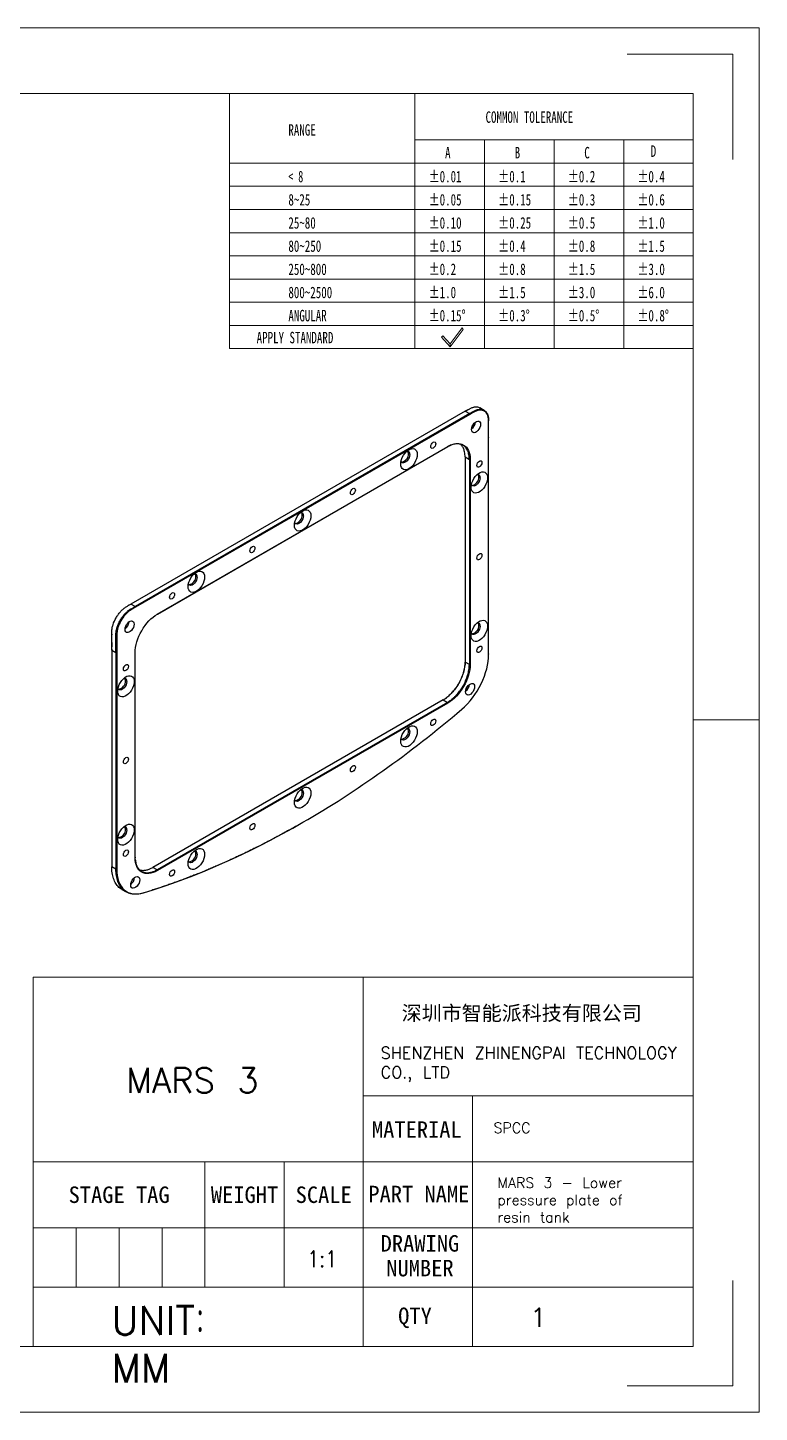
# Model space of a CAD drawing. Header units: millimetres. Extents: x 1378 to 2068, y 422 to 910.
# Drawn here: x 1810.6 to 2068, y 422.5 to 910.2 of the extents above; entities that cross this region are included whole.
import ezdxf

# ---------------------------------------------------------------- set-up
doc = ezdxf.new("R2010")
doc.units = ezdxf.units.MM
doc.layers.get('0').update_dxf_attribs({"lineweight": 18})
doc.layers.add('尺寸线层', color=3, linetype='Continuous', lineweight=18)
doc.styles.add('SLDTEXTSTYLE4', font='', dxfattribs={"width": 0.7})
doc.styles.add('SLDTEXTSTYLE5', font='', dxfattribs={"width": 0.633333})
doc.styles.get("Standard").update_dxf_attribs({"font": 'txt.shx', "bigfont": 'gbcbig.shx'})
doc.styles.add('TEXTSTYLE_2', font='')
doc.styles.add('TEXTSTYLE_3', font='')
doc.styles.get('SLDTEXTSTYLE4').set_extended_font_data('宋体')
doc.styles.get('SLDTEXTSTYLE5').set_extended_font_data('宋体')
doc.styles.get('TEXTSTYLE_2').set_extended_font_data('宋体')
doc.styles.get('TEXTSTYLE_3').set_extended_font_data('宋体')

# ---------------------------------------------------------------- blocks, each defined once
blk = doc.blocks.new('5784100')
at = {"color": 7, "linetype": 'Continuous'}
for p, q in [((-176.08, 357.89), (1160.16, 357.89)), ((1160.16, -586.92), (1160.16, 357.89)), ((1070.17, 339.89), (1142.16, 339.89)), ((1142.16, 267.91), (1142.16, 339.89)), ((-131.08, 312.9), (1115.16, 312.9)), ((1115.16, -541.93), (1115.16, 312.9)), ((1115.16, -114.51), (1160.16, -114.51)), ((1142.16, -568.92), (1142.16, -496.94)), ((-131.08, -541.93), (1115.16, -541.93)), ((1070.17, -568.92), (1142.16, -568.92)), ((-176.08, -586.92), (1160.16, -586.92))]:
    blk.add_line(p, q, dxfattribs=at)
for p, q in [((798.91, 312.9), (798.91, 138.96)), ((925.41, 312.9), (925.41, 138.96)), ((925.41, 281.27), (1115.16, 281.27)), ((972.85, 281.27), (972.85, 138.96)), ((1020.29, 281.27), (1020.29, 138.96)), ((1067.73, 281.27), (1067.73, 138.96)), ((798.91, 265.46), (1115.16, 265.46)), ((798.91, 249.65), (1115.16, 249.65)), ((798.91, 233.84), (1115.16, 233.84)), ((798.91, 218.02), (1115.16, 218.02)), ((798.91, 202.21), (1115.16, 202.21)), ((798.91, 186.4), (1115.16, 186.4)), ((798.91, 170.59), (1115.16, 170.59)), ((798.91, 154.77), (1115.16, 154.77)), ((957.54, 153.14), (949.4, 142.1)), ((949.5, 140.1), (958.18, 151.87)), ((958.18, 151.87), (957.54, 153.14)), ((944.51, 147.53), (943.57, 146.68)), ((943.57, 146.68), (949.5, 140.1)), ((949.4, 142.1), (944.51, 147.53)), ((949.5, 140.1), (949.4, 142.1)), ((949.4, 142.1), (949.5, 140.1)), ((798.91, 138.96), (1115.16, 138.96))]:
    blk.add_line(p, q)
at = {"color": 2, "linetype": 'Continuous'}
for p, q in [((665.26, -415.95), (665.26, -289.98)), ((665.26, -415.95), (665.26, -289.98)), ((665.26, -289.98), (890.21, -289.98)), ((890.21, -460.94), (890.21, -289.98)), ((890.21, -370.96), (890.21, -289.98)), ((890.21, -289.98), (1115.16, -289.98)), ((890.21, -415.95), (890.21, -289.98)), ((1115.16, -370.96), (1115.16, -289.98)), ((890.21, -370.96), (1115.16, -370.96)), ((964.55, -370.96), (964.55, -541.93)), ((1115.16, -460.94), (1115.16, -370.96)), ((665.26, -541.93), (665.26, -415.95)), ((665.26, -415.95), (890.21, -415.95)), ((665.26, -460.94), (665.26, -415.95)), ((665.26, -415.95), (782.23, -415.95)), ((782.23, -460.94), (782.23, -415.95)), ((782.23, -460.94), (782.23, -415.95)), ((782.23, -415.95), (890.21, -415.95)), ((836.22, -460.94), (836.22, -415.95)), ((890.21, -415.95), (1115.16, -415.95)), ((890.21, -460.94), (890.21, -415.95)), ((665.26, -501.44), (665.26, -460.94)), ((665.26, -460.94), (782.23, -460.94)), ((665.26, -460.94), (782.23, -460.94)), ((665.26, -460.94), (782.23, -460.94)), ((665.26, -460.94), (665.26, -501.44)), ((694.5, -460.94), (694.5, -501.44)), ((723.74, -460.94), (723.74, -501.44)), ((752.99, -460.94), (752.99, -501.44)), ((782.23, -501.44), (782.23, -460.94)), ((782.23, -501.44), (782.23, -460.94)), ((782.23, -460.94), (890.21, -460.94)), ((782.23, -460.94), (890.21, -460.94)), ((782.23, -460.94), (782.23, -501.44)), ((836.22, -501.44), (836.22, -460.94)), ((890.21, -541.93), (890.21, -460.94)), ((890.21, -460.94), (1115.16, -460.94)), ((890.21, -460.94), (1115.16, -460.94)), ((890.21, -501.44), (890.21, -460.94)), ((1115.16, -541.93), (1115.16, -460.94)), ((665.26, -541.93), (665.26, -501.44)), ((665.26, -501.44), (890.21, -501.44)), ((665.26, -501.44), (782.23, -501.44)), ((665.26, -501.44), (782.23, -501.44)), ((782.23, -501.44), (890.21, -501.44)), ((890.21, -541.93), (890.21, -501.44)), ((890.21, -501.44), (1115.16, -501.44)), ((593.27, -541.93), (665.26, -541.93)), ((665.26, -541.93), (890.21, -541.93)), ((890.21, -541.93), (1115.16, -541.93))]:
    blk.add_line(p, q, dxfattribs=at)
at = {"attachment_point": 1}
for s, insert, char_height, width, style in [('COMMON TOLERANCE', (973.53, 300.79), 7.8424, 258.1848, 'SLDTEXTSTYLE4'), ('RANGE', (839.13, 292.05), 7.842, 77.0256, 'SLDTEXTSTYLE4'), ('A', (945.95, 276.54), 7.84, 11.3307, 'SLDTEXTSTYLE4'), ('B', (993.39, 276.54), 7.84, 11.1495, 'SLDTEXTSTYLE4'), ('C', (1040.83, 276.54), 7.84, 11.2813, 'SLDTEXTSTYLE4'), ('D', (1086.16, 277.6), 7.84, 11.1495, 'SLDTEXTSTYLE4'), ('< 8', (839.13, 260.23), 7.842, 37.6388, 'SLDTEXTSTYLE5'), ('%%P0.01', (934.79, 260.23), 7.842, 54.9077, 'SLDTEXTSTYLE4'), ('%%P0.1', (982.23, 260.23), 7.842, 41.1725, 'SLDTEXTSTYLE4'), ('%%P0.2', (1029.67, 260.23), 7.842, 46.8379, 'SLDTEXTSTYLE4'), ('%%P0.4', (1077.11, 260.23), 7.842, 46.6567, 'SLDTEXTSTYLE4'), ('8~25', (839.13, 244.42), 7.842, 60.7377, 'SLDTEXTSTYLE4'), ('%%P0.05', (934.79, 244.42), 7.842, 60.573, 'SLDTEXTSTYLE4'), ('%%P0.15', (982.23, 244.42), 7.842, 57.8227, 'SLDTEXTSTYLE4'), ('%%P0.3', (1029.67, 244.42), 7.842, 46.8379, 'SLDTEXTSTYLE4'), ('%%P0.6', (1077.11, 244.42), 7.842, 46.8379, 'SLDTEXTSTYLE4'), ('25~80', (839.13, 228.61), 7.842, 74.4729, 'SLDTEXTSTYLE4'), ('%%P0.10', (934.79, 228.61), 7.842, 55.0889, 'SLDTEXTSTYLE4'), ('%%P0.25', (982.23, 228.61), 7.842, 63.3069, 'SLDTEXTSTYLE4'), ('%%P0.5', (1029.67, 228.61), 7.842, 46.8379, 'SLDTEXTSTYLE4'), ('%%P1.0', (1077.11, 228.61), 7.842, 41.3537, 'SLDTEXTSTYLE4'), ('80~250', (839.13, 212.79), 7.842, 88.2081, 'SLDTEXTSTYLE4'), ('%%P0.15', (934.79, 212.79), 7.842, 57.8227, 'SLDTEXTSTYLE4'), ('%%P0.4', (982.23, 212.79), 7.842, 46.6567, 'SLDTEXTSTYLE4'), ('%%P0.8', (1029.67, 212.79), 7.842, 46.8379, 'SLDTEXTSTYLE4'), ('%%P1.5', (1077.11, 212.79), 7.842, 44.0876, 'SLDTEXTSTYLE4'), ('250~800', (839.13, 196.98), 7.842, 101.9432, 'SLDTEXTSTYLE4'), ('%%P0.2', (934.79, 196.98), 7.842, 46.8379, 'SLDTEXTSTYLE4'), ('%%P0.8', (982.23, 196.98), 7.842, 46.8379, 'SLDTEXTSTYLE4'), ('%%P1.5', (1029.67, 196.98), 7.842, 44.0876, 'SLDTEXTSTYLE4'), ('%%P3.0', (1077.11, 196.98), 7.842, 46.8379, 'SLDTEXTSTYLE4'), ('800~2500', (839.13, 181.17), 7.842, 115.6784, 'SLDTEXTSTYLE4'), ('%%P1.0', (934.79, 181.17), 7.842, 41.3537, 'SLDTEXTSTYLE4'), ('%%P1.5', (982.23, 181.17), 7.842, 44.0876, 'SLDTEXTSTYLE4'), ('%%P3.0', (1029.67, 181.17), 7.842, 46.8379, 'SLDTEXTSTYLE4'), ('%%P6.0', (1077.11, 181.17), 7.842, 46.8379, 'SLDTEXTSTYLE4'), ('ANGULAR', (839.13, 165.36), 7.842, 110.1448, 'SLDTEXTSTYLE4'), ('%%P0.15%%D', (934.79, 165.36), 7.842, 68.8734, 'SLDTEXTSTYLE4'), ('%%P0.3%%D', (982.23, 165.36), 7.842, 57.8886, 'SLDTEXTSTYLE4'), ('%%P0.5%%D', (1029.67, 165.36), 7.842, 57.8886, 'SLDTEXTSTYLE4'), ('%%P0.8%%D', (1077.11, 165.36), 7.842, 57.8886, 'SLDTEXTSTYLE4'), ('APPLY STANDARD', (817.5, 150.35), 7.8424, 225.4279, 'SLDTEXTSTYLE4')]:
    blk.add_mtext(s, dxfattribs=dict(at, insert=insert, char_height=char_height, width=width, style=style))
at = {"color": 7, "linetype": 'Continuous', "insert": (998.23, -309.52), "char_height": 10, "width": 237.2569, "attachment_point": 2, "style": 'TEXTSTYLE_2'}
blk.add_mtext('深圳市智能派科技有限公司', dxfattribs=at)
at = {"color": 7, "linetype": 'Continuous', "attachment_point": 2, "line_spacing_factor": 0.9, "style": 'TEXTSTYLE_3'}
for s, insert, char_height, width in [('MATERIAL\\P ', (926.7, -388.37), 11.248, 162.592), ('STAGE TAG ', (723.74, -432.82), 11.248, 136.0273), ('WEIGHT', (809.23, -432.82), 11.248, 49.4285), ('SCALE', (863.22, -432.82), 11.248, 49.4285), ('PART NAME', (928.07, -432.31), 11.248, 94.2365), ('DRAWING NUMBER', (928.82, -466.02), 11.2477, 94.2365), ('QTY', (925.45, -515.44), 11.248, 125.5473)]:
    blk.add_mtext(s, dxfattribs=dict(at, insert=insert, char_height=char_height, width=width))
at = {"insert": (851.89, -487.92), "char_height": 11.2477, "width": 26.9608, "attachment_point": 7}
blk.add_mtext('{\\W0.85;1:1}', dxfattribs=at)
at = {"layer": '尺寸线层', "attachment_point": 1}
for s, insert, char_height, width in [('SHENZHEN ZHINENGPAI TECHNOLOGY CO., LTD', (902.03, -337.64), 8, 226.3568), ('MARS 3', (728.64, -351.89), 16.994, 138.6929), ('UNIT：MM', (718.56, -514.49), 19.514, 94.3296)]:
    blk.add_mtext(s, dxfattribs=dict(at, insert=insert, char_height=char_height, width=width))
at = {"layer": '尺寸线层', "ltscale": 0.2, "insert": (1004.01, -515.83), "char_height": 12.75, "width": 76.4441, "attachment_point": 1}
blk.add_mtext('1\\P\\P', dxfattribs=at)

msp = doc.modelspace()

# ---------------------------------------------------------------- linework, layer by layer
at = {"color": 7, "linetype": 'Continuous', "lineweight": 25}
for p, q in [((1965.29, 775.54), (1965.13, 775.45)), ((1971.22, 775.41), (1969.71, 776.28)), ((1964.55, 775.1), (1846.86, 707.16)), ((1966.03, 774.25), (1848.34, 706.31)), ((1966.18, 774), (1848.49, 706.06)), ((1964.75, 775.22), (1964.41, 775.02)), ((1964.55, 775.1), (1966.03, 774.25)), ((1966.18, 774), (1966.03, 774.25)), ((1972.77, 765.99), (1972.77, 765.85)), ((1972.77, 765.68), (1972.77, 765.85)), ((1856.09, 703.56), (1958.29, 762.56)), ((1856.23, 703.65), (1958.43, 762.65)), ((1958.43, 762.65), (1958.29, 762.56)), ((1972.77, 689.43), (1972.77, 765.68)), ((1964.5, 758.98), (1965.99, 758.12)), ((1964.5, 758.98), (1964.5, 686.74)), ((1966.27, 758.12), (1965.99, 758.12)), ((1965.99, 758.12), (1965.99, 685.89)), ((1966.27, 758.12), (1966.27, 685.89)), ((1846.11, 706.74), (1845.95, 706.64)), ((1848.34, 706.31), (1846.86, 707.16)), ((1840.13, 693.69), (1840.13, 692.11)), ((1840.13, 691.27), (1840.13, 691.15)), ((1840.13, 691.15), (1840.13, 690.99)), ((1840.13, 690.99), (1841.61, 690.13)), ((1840.13, 690.99), (1840.13, 614.64)), ((1841.61, 690.13), (1841.89, 690.13)), ((1841.61, 690.13), (1841.61, 613.79)), ((1841.89, 690.13), (1841.89, 613.79)), ((1848.39, 617.84), (1848.39, 690.07)), ((1972.77, 689.6), (1972.77, 689.52)), ((1972.77, 689.36), (1972.77, 689.53)), ((1965.99, 685.89), (1964.5, 686.74)), ((1966.27, 685.89), (1965.99, 685.89)), ((1956.8, 673.41), (1854.6, 614.41)), ((1956.8, 673.41), (1958.29, 672.56)), ((1958.29, 672.56), (1856.09, 613.56)), ((1958.43, 672.31), (1856.23, 613.31)), ((1958.43, 672.31), (1958.29, 672.56)), ((1907.17, 630.15), (1907.31, 630.23)), ((1840.13, 614.78), (1840.13, 614.62)), ((1841.61, 613.79), (1840.13, 614.64)), ((1848.39, 618), (1848.4, 617.76)), ((1841.89, 613.79), (1841.61, 613.79)), ((1856.09, 613.56), (1854.6, 614.41)), ((1856.23, 613.31), (1856.09, 613.56)), ((1843.74, 606.63), (1845.24, 605.76)), ((1851.32, 605.46), (1851.14, 605.37))]:
    msp.add_line(p, q, dxfattribs=at)
for points in [[(1969.93, 770.49), (1969.86, 769.93), (1969.68, 769.35), (1969.38, 768.78), (1969, 768.28), (1968.56, 767.88), (1968.11, 767.62), (1967.68, 767.52), (1967.3, 767.58), (1967, 767.8), (1966.81, 768.17), (1966.75, 768.65), (1966.81, 769.2), (1967, 769.79), (1967.3, 770.36), (1967.68, 770.86), (1968.11, 771.26), (1968.56, 771.52), (1969, 771.62), (1969.38, 771.56), (1969.68, 771.33), (1969.86, 770.97), (1969.93, 770.49)], [(1947.64, 759.88), (1947.57, 759.15), (1947.39, 758.38), (1947.08, 757.6), (1946.68, 756.84), (1946.19, 756.15), (1945.63, 755.54), (1945.04, 755.06), (1944.43, 754.71), (1943.84, 754.51), (1943.29, 754.47), (1942.8, 754.6), (1942.39, 754.89), (1942.09, 755.32), (1941.9, 755.88), (1941.84, 756.54), (1941.9, 757.27), (1942.09, 758.04), (1942.39, 758.82), (1942.8, 759.58), (1943.29, 760.27), (1943.84, 760.88), (1944.43, 761.36), (1945.04, 761.71), (1945.63, 761.91), (1946.19, 761.95), (1946.68, 761.82), (1947.08, 761.53), (1947.39, 761.1), (1947.57, 760.54), (1947.64, 759.88)], [(1952.41, 762.64), (1952.48, 763.07), (1952.67, 763.51), (1952.95, 763.9), (1953.29, 764.17), (1953.63, 764.29), (1953.92, 764.23), (1954.11, 764.01), (1954.18, 763.66), (1954.11, 763.23), (1953.92, 762.79), (1953.63, 762.4), (1953.29, 762.13), (1952.95, 762.01), (1952.67, 762.07), (1952.48, 762.29), (1952.41, 762.64)], [(1945.02, 759.88), (1944.96, 759.33), (1944.77, 758.74), (1944.47, 758.18), (1944.09, 757.68), (1943.66, 757.28), (1943.2, 757.02), (1942.77, 756.91), (1942.39, 756.98), (1942.09, 757.2), (1941.94, 757.46)], [(1968.63, 756.02), (1968.69, 756.45), (1968.88, 756.9), (1969.17, 757.28), (1969.51, 757.56), (1969.85, 757.67), (1970.13, 757.62), (1970.33, 757.4), (1970.39, 757.04), (1970.33, 756.62), (1970.13, 756.17), (1969.85, 755.79), (1969.51, 755.51), (1969.17, 755.4), (1968.88, 755.45), (1968.69, 755.67), (1968.63, 756.02)], [(1972.41, 751.68), (1972.34, 750.94), (1972.16, 750.17), (1971.85, 749.39), (1971.45, 748.63), (1970.96, 747.94), (1970.4, 747.34), (1969.81, 746.85), (1969.21, 746.5), (1968.61, 746.3), (1968.06, 746.27), (1967.57, 746.39), (1967.16, 746.68), (1966.86, 747.11), (1966.67, 747.67), (1966.61, 748.33), (1966.67, 749.06), (1966.86, 749.84), (1967.16, 750.62), (1967.57, 751.37), (1968.06, 752.06), (1968.61, 752.67), (1969.21, 753.16), (1969.81, 753.51), (1970.4, 753.7), (1970.96, 753.74), (1971.45, 753.61), (1971.85, 753.32), (1972.16, 752.89), (1972.34, 752.34), (1972.41, 751.68)], [(1969.79, 751.68), (1969.73, 751.12), (1969.54, 750.54), (1969.24, 749.97), (1968.86, 749.47), (1968.43, 749.07), (1967.97, 748.81), (1967.54, 748.7), (1967.16, 748.77), (1966.86, 748.99), (1966.71, 749.26)], [(1924.12, 746.31), (1924.19, 746.74), (1924.38, 747.18), (1924.67, 747.57), (1925.01, 747.84), (1925.35, 747.96), (1925.63, 747.9), (1925.83, 747.68), (1925.89, 747.33), (1925.83, 746.9), (1925.63, 746.46), (1925.35, 746.07), (1925.01, 745.8), (1924.67, 745.68), (1924.38, 745.74), (1924.19, 745.96), (1924.12, 746.31)], [(1910.23, 738.29), (1910.17, 737.56), (1909.98, 736.78), (1909.68, 736), (1909.27, 735.25), (1908.78, 734.55), (1908.23, 733.95), (1907.63, 733.46), (1907.03, 733.11), (1906.44, 732.92), (1905.88, 732.88), (1905.39, 733.01), (1904.99, 733.29), (1904.68, 733.73), (1904.5, 734.28), (1904.43, 734.94), (1904.5, 735.68), (1904.68, 736.45), (1904.99, 737.23), (1905.39, 737.98), (1905.88, 738.68), (1906.44, 739.28), (1907.03, 739.77), (1907.63, 740.12), (1908.23, 740.32), (1908.78, 740.35), (1909.27, 740.22), (1909.68, 739.94), (1909.98, 739.51), (1910.17, 738.95), (1910.23, 738.29)], [(1907.61, 738.29), (1907.55, 737.74), (1907.36, 737.15), (1907.06, 736.58), (1906.68, 736.08), (1906.25, 735.68), (1905.8, 735.42), (1905.36, 735.32), (1904.98, 735.38), (1904.68, 735.61), (1904.53, 735.87)], [(1888.77, 725.9), (1888.84, 726.33), (1889.03, 726.77), (1889.31, 727.16), (1889.65, 727.43), (1889.99, 727.55), (1890.28, 727.49), (1890.47, 727.27), (1890.54, 726.92), (1890.47, 726.49), (1890.28, 726.05), (1889.99, 725.66), (1889.65, 725.39), (1889.31, 725.27), (1889.03, 725.33), (1888.84, 725.55), (1888.77, 725.9)], [(1968.63, 723.36), (1968.69, 723.79), (1968.88, 724.23), (1969.17, 724.62), (1969.51, 724.89), (1969.85, 725.01), (1970.13, 724.96), (1970.33, 724.73), (1970.39, 724.38), (1970.33, 723.95), (1970.13, 723.51), (1969.85, 723.13), (1969.51, 722.85), (1969.17, 722.73), (1968.88, 722.79), (1968.69, 723.01), (1968.63, 723.36)], [(1872.82, 716.7), (1872.76, 715.96), (1872.57, 715.19), (1872.27, 714.41), (1871.86, 713.65), (1871.37, 712.96), (1870.82, 712.36), (1870.23, 711.87), (1869.62, 711.52), (1869.03, 711.32), (1868.48, 711.29), (1867.99, 711.41), (1867.58, 711.7), (1867.28, 712.13), (1867.09, 712.69), (1867.03, 713.35), (1867.09, 714.08), (1867.28, 714.86), (1867.58, 715.64), (1867.99, 716.39), (1868.48, 717.08), (1869.03, 717.69), (1869.62, 718.18), (1870.23, 718.53), (1870.82, 718.72), (1871.37, 718.76), (1871.86, 718.63), (1872.27, 718.34), (1872.57, 717.91), (1872.76, 717.36), (1872.82, 716.7)], [(1870.21, 716.7), (1870.14, 716.14), (1869.96, 715.56), (1869.66, 714.99), (1869.28, 714.49), (1868.84, 714.09), (1868.39, 713.83), (1867.96, 713.72), (1867.57, 713.79), (1867.28, 714.01), (1867.13, 714.28)], [(1860.49, 709.57), (1860.55, 710), (1860.74, 710.44), (1861.03, 710.83), (1861.37, 711.1), (1861.71, 711.22), (1861.99, 711.17), (1862.19, 710.95), (1862.25, 710.59), (1862.19, 710.16), (1861.99, 709.72), (1861.71, 709.34), (1861.37, 709.06), (1861.03, 708.95), (1860.74, 709), (1860.55, 709.22), (1860.49, 709.57)], [(1848.49, 706.06), (1848.41, 706.18), (1848.34, 706.31)], [(1848.01, 700.1), (1847.94, 699.55), (1847.75, 698.96), (1847.46, 698.4), (1847.08, 697.89), (1846.64, 697.5), (1846.19, 697.23), (1845.75, 697.13), (1845.37, 697.19), (1845.08, 697.42), (1844.89, 697.78), (1844.82, 698.27), (1844.89, 698.82), (1845.08, 699.4), (1845.37, 699.97), (1845.75, 700.47), (1846.19, 700.87), (1846.64, 701.13), (1847.08, 701.24), (1847.46, 701.17), (1847.75, 700.95), (1847.94, 700.58), (1848.01, 700.1)], [(1972.41, 699.42), (1972.34, 698.68), (1972.16, 697.91), (1971.85, 697.13), (1971.45, 696.38), (1970.96, 695.68), (1970.4, 695.08), (1969.81, 694.59), (1969.21, 694.24), (1968.61, 694.04), (1968.06, 694.01), (1967.57, 694.14), (1967.16, 694.42), (1966.86, 694.85), (1966.67, 695.41), (1966.61, 696.07), (1966.67, 696.8), (1966.86, 697.58), (1967.16, 698.36), (1967.57, 699.11), (1968.06, 699.81), (1968.61, 700.41), (1969.21, 700.9), (1969.81, 701.25), (1970.4, 701.44), (1970.96, 701.48), (1971.45, 701.35), (1971.85, 701.07), (1972.16, 700.63), (1972.34, 700.08), (1972.41, 699.42)], [(1969.79, 699.42), (1969.73, 698.86), (1969.54, 698.28), (1969.24, 697.71), (1968.86, 697.21), (1968.43, 696.81), (1967.97, 696.55), (1967.54, 696.45), (1967.16, 696.51), (1966.86, 696.73), (1966.71, 697)], [(1840.12, 696.55), (1840.12, 696.46), (1840.12, 696.37)], [(1968.63, 690.7), (1968.69, 691.13), (1968.88, 691.57), (1969.17, 691.96), (1969.51, 692.23), (1969.85, 692.35), (1970.13, 692.29), (1970.33, 692.07), (1970.39, 691.72), (1970.33, 691.29), (1970.13, 690.85), (1969.85, 690.46), (1969.51, 690.19), (1969.17, 690.07), (1968.88, 690.13), (1968.69, 690.35), (1968.63, 690.7)], [(1844.27, 684.24), (1844.34, 684.66), (1844.53, 685.11), (1844.81, 685.49), (1845.15, 685.77), (1845.49, 685.88), (1845.78, 685.83), (1845.97, 685.61), (1846.04, 685.26), (1845.97, 684.83), (1845.78, 684.38), (1845.49, 684), (1845.15, 683.72), (1844.81, 683.61), (1844.53, 683.66), (1844.34, 683.88), (1844.27, 684.24)], [(1848.05, 679.89), (1847.99, 679.15), (1847.8, 678.38), (1847.5, 677.6), (1847.09, 676.85), (1846.6, 676.15), (1846.05, 675.55), (1845.46, 675.06), (1844.85, 674.71), (1844.26, 674.51), (1843.7, 674.48), (1843.21, 674.61), (1842.81, 674.89), (1842.5, 675.32), (1842.32, 675.88), (1842.25, 676.54), (1842.32, 677.27), (1842.5, 678.05), (1842.81, 678.83), (1843.21, 679.58), (1843.7, 680.28), (1844.26, 680.88), (1844.85, 681.37), (1845.46, 681.72), (1846.05, 681.91), (1846.6, 681.95), (1847.09, 681.82), (1847.5, 681.53), (1847.8, 681.1), (1847.99, 680.55), (1848.05, 679.89)], [(1845.44, 679.89), (1845.37, 679.33), (1845.18, 678.75), (1844.89, 678.18), (1844.51, 677.68), (1844.07, 677.28), (1843.62, 677.02), (1843.18, 676.92), (1842.8, 676.98), (1842.51, 677.2), (1842.35, 677.47)], [(1964.67, 676.26), (1964.74, 676.82), (1964.92, 677.4), (1965.22, 677.97), (1965.6, 678.47), (1966.04, 678.87), (1966.49, 679.13), (1966.92, 679.23), (1967.3, 679.17), (1967.6, 678.95), (1967.79, 678.58), (1967.85, 678.1), (1967.79, 677.54), (1967.6, 676.96), (1967.3, 676.39), (1966.92, 675.89), (1966.49, 675.49), (1966.04, 675.23), (1965.6, 675.13), (1965.22, 675.19), (1964.92, 675.41), (1964.74, 675.78), (1964.67, 676.26)], [(1947.64, 662.24), (1947.57, 661.51), (1947.39, 660.73), (1947.08, 659.95), (1946.68, 659.2), (1946.19, 658.5), (1945.63, 657.9), (1945.04, 657.41), (1944.43, 657.06), (1943.84, 656.87), (1943.29, 656.83), (1942.8, 656.96), (1942.39, 657.25), (1942.09, 657.68), (1941.9, 658.23), (1941.84, 658.89), (1941.9, 659.63), (1942.09, 660.4), (1942.39, 661.18), (1942.8, 661.93), (1943.29, 662.63), (1943.84, 663.23), (1944.43, 663.72), (1945.04, 664.07), (1945.63, 664.27), (1946.19, 664.3), (1946.68, 664.17), (1947.08, 663.89), (1947.39, 663.46), (1947.57, 662.9), (1947.64, 662.24)], [(1952.41, 665), (1952.48, 665.43), (1952.67, 665.87), (1952.95, 666.25), (1953.29, 666.53), (1953.63, 666.64), (1953.92, 666.59), (1954.11, 666.37), (1954.18, 666.02), (1954.11, 665.59), (1953.92, 665.15), (1953.63, 664.76), (1953.29, 664.49), (1952.95, 664.37), (1952.67, 664.42), (1952.48, 664.64), (1952.41, 665)], [(1945.02, 662.24), (1944.96, 661.69), (1944.77, 661.1), (1944.47, 660.53), (1944.09, 660.03), (1943.66, 659.63), (1943.2, 659.37), (1942.77, 659.27), (1942.39, 659.33), (1942.09, 659.56), (1941.94, 659.82)], [(1844.27, 651.57), (1844.34, 652), (1844.53, 652.44), (1844.81, 652.83), (1845.15, 653.1), (1845.49, 653.22), (1845.78, 653.17), (1845.97, 652.95), (1846.04, 652.59), (1845.97, 652.16), (1845.78, 651.72), (1845.49, 651.34), (1845.15, 651.06), (1844.81, 650.95), (1844.53, 651), (1844.34, 651.22), (1844.27, 651.57)], [(1924.12, 648.67), (1924.19, 649.1), (1924.38, 649.54), (1924.67, 649.93), (1925.01, 650.2), (1925.35, 650.32), (1925.63, 650.26), (1925.83, 650.04), (1925.89, 649.69), (1925.83, 649.26), (1925.63, 648.82), (1925.35, 648.43), (1925.01, 648.16), (1924.67, 648.04), (1924.38, 648.1), (1924.19, 648.32), (1924.12, 648.67)], [(1910.23, 640.65), (1910.17, 639.91), (1909.98, 639.14), (1909.68, 638.36), (1909.27, 637.6), (1908.78, 636.91), (1908.23, 636.31), (1907.63, 635.82), (1907.03, 635.47), (1906.44, 635.27), (1905.88, 635.24), (1905.39, 635.37), (1904.99, 635.65), (1904.68, 636.08), (1904.5, 636.64), (1904.43, 637.3), (1904.5, 638.03), (1904.68, 638.81), (1904.99, 639.59), (1905.39, 640.34), (1905.88, 641.04), (1906.44, 641.64), (1907.03, 642.13), (1907.63, 642.48), (1908.23, 642.67), (1908.78, 642.71), (1909.27, 642.58), (1909.68, 642.29), (1909.98, 641.86), (1910.17, 641.31), (1910.23, 640.65)], [(1907.61, 640.65), (1907.55, 640.09), (1907.36, 639.51), (1907.06, 638.94), (1906.68, 638.44), (1906.25, 638.04), (1905.8, 637.78), (1905.36, 637.68), (1904.98, 637.74), (1904.68, 637.96), (1904.53, 638.23)], [(1848.05, 627.63), (1847.99, 626.9), (1847.8, 626.12), (1847.5, 625.34), (1847.09, 624.59), (1846.6, 623.89), (1846.05, 623.29), (1845.46, 622.8), (1844.85, 622.45), (1844.26, 622.25), (1843.7, 622.22), (1843.21, 622.35), (1842.81, 622.63), (1842.5, 623.06), (1842.32, 623.62), (1842.25, 624.28), (1842.32, 625.01), (1842.5, 625.79), (1842.81, 626.57), (1843.21, 627.32), (1843.7, 628.02), (1844.26, 628.62), (1844.85, 629.11), (1845.46, 629.46), (1846.05, 629.66), (1846.6, 629.69), (1847.09, 629.56), (1847.5, 629.28), (1847.8, 628.85), (1847.99, 628.29), (1848.05, 627.63)], [(1888.77, 628.26), (1888.84, 628.69), (1889.03, 629.13), (1889.31, 629.52), (1889.65, 629.79), (1889.99, 629.91), (1890.28, 629.85), (1890.47, 629.63), (1890.54, 629.28), (1890.47, 628.85), (1890.28, 628.41), (1889.99, 628.02), (1889.65, 627.75), (1889.31, 627.63), (1889.03, 627.69), (1888.84, 627.91), (1888.77, 628.26)], [(1845.44, 627.63), (1845.37, 627.07), (1845.18, 626.49), (1844.89, 625.92), (1844.51, 625.42), (1844.07, 625.02), (1843.62, 624.76), (1843.18, 624.66), (1842.8, 624.72), (1842.51, 624.94), (1842.35, 625.21)], [(1844.27, 618.91), (1844.34, 619.34), (1844.53, 619.78), (1844.81, 620.17), (1845.15, 620.44), (1845.49, 620.56), (1845.78, 620.5), (1845.97, 620.28), (1846.04, 619.93), (1845.97, 619.5), (1845.78, 619.06), (1845.49, 618.67), (1845.15, 618.4), (1844.81, 618.28), (1844.53, 618.34), (1844.34, 618.56), (1844.27, 618.91)], [(1872.82, 619.05), (1872.76, 618.32), (1872.57, 617.55), (1872.27, 616.77), (1871.86, 616.01), (1871.37, 615.32), (1870.82, 614.71), (1870.23, 614.22), (1869.62, 613.87), (1869.03, 613.68), (1868.48, 613.64), (1867.99, 613.77), (1867.58, 614.06), (1867.28, 614.49), (1867.09, 615.05), (1867.03, 615.71), (1867.09, 616.44), (1867.28, 617.21), (1867.58, 617.99), (1867.99, 618.75), (1868.48, 619.44), (1869.03, 620.05), (1869.62, 620.53), (1870.23, 620.88), (1870.82, 621.08), (1871.37, 621.11), (1871.86, 620.99), (1872.27, 620.7), (1872.57, 620.27), (1872.76, 619.71), (1872.82, 619.05)], [(1870.21, 619.05), (1870.14, 618.5), (1869.96, 617.91), (1869.66, 617.35), (1869.28, 616.84), (1868.84, 616.45), (1868.39, 616.18), (1867.96, 616.08), (1867.57, 616.14), (1867.28, 616.37), (1867.13, 616.63)], [(1846.81, 608.22), (1846.87, 608.78), (1847.06, 609.36), (1847.36, 609.93), (1847.74, 610.43), (1848.17, 610.83), (1848.63, 611.09), (1849.06, 611.19), (1849.44, 611.13), (1849.74, 610.91), (1849.93, 610.54), (1849.99, 610.06), (1849.93, 609.5), (1849.74, 608.92), (1849.44, 608.35), (1849.06, 607.85), (1848.63, 607.45), (1848.17, 607.19), (1847.74, 607.09), (1847.36, 607.15), (1847.06, 607.37), (1846.87, 607.74), (1846.81, 608.22)], [(1860.49, 611.93), (1860.55, 612.36), (1860.74, 612.8), (1861.03, 613.19), (1861.37, 613.46), (1861.71, 613.58), (1861.99, 613.52), (1862.19, 613.3), (1862.25, 612.95), (1862.19, 612.52), (1861.99, 612.08), (1861.71, 611.69), (1861.37, 611.42), (1861.03, 611.3), (1860.74, 611.36), (1860.55, 611.58), (1860.49, 611.93)]]:
    msp.add_lwpolyline(points, dxfattribs=at)
for centre, radius, start, end in [((1964.68, 771.68), 3.49, 306.4884, 353.5169), ((1944.08, 760.05), 0.958, 349.7544, 95.6526), ((1943.34, 760.25), 1.23, 355.5175, 38.2572), ((1941.71, 760.02), 2.85, 277.7597, 2.7017), ((1966.48, 751.81), 2.85, 277.7597, 2.7017), ((1968.85, 751.85), 0.958, 349.7544, 95.6526), ((1968.11, 752.04), 1.23, 355.5175, 38.2572), ((1904.31, 738.42), 2.85, 277.7597, 2.7017), ((1906.67, 738.46), 0.958, 349.7544, 95.6526), ((1905.93, 738.65), 1.23, 355.5175, 38.2572), ((1869.27, 716.87), 0.958, 349.7544, 95.6526), ((1868.52, 717.06), 1.23, 355.5175, 38.2572), ((1866.9, 716.83), 2.85, 277.7597, 2.7017), ((1842.76, 701.29), 3.49, 306.4884, 353.5169), ((1966.48, 699.55), 2.85, 277.7597, 2.7017), ((1968.85, 699.59), 0.958, 349.7544, 95.6526), ((1968.11, 699.78), 1.23, 355.5175, 38.2572), ((1842.13, 680.02), 2.85, 277.7597, 2.7017), ((1844.49, 680.06), 0.958, 349.7544, 95.6526), ((1843.75, 680.25), 1.23, 355.5175, 38.2572), ((1962.61, 679.29), 3.49, 306.4884, 353.5169), ((1944.08, 662.41), 0.958, 349.7544, 95.6526), ((1943.34, 662.6), 1.23, 355.5175, 38.2572), ((1941.71, 662.37), 2.85, 277.7597, 2.7017), ((1904.31, 640.78), 2.85, 277.7597, 2.7017), ((1906.67, 640.82), 0.958, 349.7544, 95.6526), ((1905.93, 641.01), 1.23, 355.5175, 38.2572), ((1842.13, 627.76), 2.85, 277.7597, 2.7017), ((1844.49, 627.8), 0.958, 349.7544, 95.6526), ((1843.75, 627.99), 1.23, 355.5175, 38.2572), ((1869.27, 619.22), 0.958, 349.7544, 95.6526), ((1868.52, 619.41), 1.23, 355.5175, 38.2572), ((1866.9, 619.18), 2.85, 277.7597, 2.7017), ((1844.74, 611.25), 3.49, 306.4884, 353.5169)]:
    msp.add_arc(centre, radius, start, end, dxfattribs=at)
for points, knots in [([(1964.55, 775.1), (1964.7, 775.19), (1964.99, 775.36), (1965.43, 775.62), (1965.88, 775.87), (1966.33, 776.1), (1966.77, 776.3), (1967.2, 776.46), (1967.62, 776.58), (1968.04, 776.64), (1968.58, 776.64), (1969.16, 776.55), (1969.55, 776.35), (1969.72, 776.26)], [0, 0, 0, 0, 3789.812926, 7579.614125, 11370.346396, 15169.252906, 18979.106073, 22772.55386, 26624.405394, 30505.862099, 34449.507225, 41789.831452, 48106.831565, 48106.831565, 48106.831565, 48106.831565]), ([(1966.03, 774.25), (1966.18, 774.33), (1966.48, 774.5), (1966.92, 774.77), (1967.36, 775.02), (1967.8, 775.26), (1968.24, 775.47), (1968.68, 775.62), (1969.12, 775.72), (1969.55, 775.78), (1970.07, 775.79), (1970.68, 775.68), (1971.23, 775.43), (1971.62, 775.13), (1971.89, 774.86), (1972.13, 774.54), (1972.41, 774.05), (1972.59, 773.51), (1972.69, 772.91), (1972.74, 772.46), (1972.76, 772.05), (1972.76, 771.81), (1972.76, 771.7)], [0, 0, 0, 0, 3767.099525, 7534.184605, 11302.24566, 15078.69591, 18866.477995, 22637.21392, 26466.632138, 30325.893187, 34247.795029, 41505.55562, 48899.538943, 52766.665066, 56661.063095, 60646.590706, 64666.321493, 72122.080789, 75905.831133, 79743.171397, 82759.340154, 85069.758638, 85069.758638, 85069.758638, 85069.758638]), ([(1972.77, 765.68), (1972.77, 767.12), (1972.76, 768.55), (1972.77, 771.42), (1972.85, 772.95), (1971.82, 774.98), (1970.92, 775.51), (1968.7, 775.52), (1967.4, 774.73), (1966.18, 774)], [0, 0, 0, 0, 6808.799097, 6808.799097, 13617.598194, 13617.598194, 20426.397291, 20426.397291, 27235.206105, 27235.206105, 27235.206105, 27235.206105]), ([(1972.77, 771.01), (1972.77, 771.05), (1972.77, 771.11), (1972.77, 771.18), (1972.77, 771.21)], [0, 0, 0, 0, 5363.07185, 10726.197194, 10726.197194, 10726.197194, 10726.197194]), ([(1965.99, 758.12), (1965.98, 758.71), (1965.93, 759.26), (1965.78, 760.03), (1965.72, 760.28), (1965.57, 760.75), (1965.48, 760.98), (1965.19, 761.61), (1964.96, 761.98), (1964.54, 762.47), (1964.39, 762.62), (1964.08, 762.89), (1963.91, 763), (1963.56, 763.21), (1963.37, 763.29), (1962.98, 763.44), (1962.77, 763.49), (1962.14, 763.61), (1961.7, 763.63), (1961, 763.56), (1960.76, 763.52), (1960.28, 763.41), (1960.03, 763.34), (1959.29, 763.09), (1958.8, 762.86), (1958.29, 762.56)], [0, 0, 0, 0, 6488.399658, 6488.399658, 9732.599486, 9732.599486, 12976.799315, 12976.799315, 19465.198973, 19465.198973, 22709.398802, 22709.398802, 25953.59863, 25953.59863, 29197.798459, 29197.798459, 32441.998288, 32441.998288, 38930.397946, 38930.397946, 42174.597775, 42174.597775, 45418.797603, 45418.797603, 51907.197261, 51907.197261, 51907.197261, 51907.197261]), ([(1958.43, 762.65), (1960.49, 763.84), (1962.52, 764.04), (1965.43, 762.36), (1966.28, 760.51), (1966.27, 758.12)], [0, 0, 0, 0, 15769.049009, 15769.049009, 31538.098019, 31538.098019, 31538.098019, 31538.098019]), ([(1964.5, 758.98), (1964.5, 759.13), (1964.49, 759.61), (1964.42, 760.36), (1964.25, 761.14), (1964.02, 761.8), (1963.77, 762.36), (1963.45, 762.86), (1963.17, 763.22), (1962.99, 763.39), (1962.94, 763.43)], [0, 0, 0, 0, 2952.034275, 8862.73738, 14844.71284, 19482.363668, 24152.20389, 28923.933074, 33731.280726, 35439.852291, 35439.852291, 35439.852291, 35439.852291]), ([(1840.13, 690.99), (1840.13, 691.72), (1840.13, 692.44), (1840.13, 693.9), (1840.13, 694.63), (1840.13, 695.54), (1840.12, 695.72), (1840.12, 696.08), (1840.12, 696.26), (1840.12, 696.8), (1840.13, 697.16), (1840.17, 697.72), (1840.18, 697.92), (1840.23, 698.3), (1840.25, 698.5), (1840.36, 699.09), (1840.46, 699.5), (1840.86, 700.71), (1841.21, 701.51), (1841.88, 702.68), (1842.12, 703.05), (1842.49, 703.58), (1842.62, 703.76), (1842.89, 704.1), (1843.03, 704.27), (1843.45, 704.76), (1843.74, 705.05), (1844.2, 705.45), (1844.36, 705.57), (1844.67, 705.81), (1844.83, 705.92), (1845.29, 706.24), (1845.6, 706.44), (1846.22, 706.81), (1846.54, 706.98), (1846.86, 707.16)], [0, 0, 0, 0, 8529.957888, 8529.957888, 17059.915777, 17059.915777, 19192.405249, 19192.405249, 21324.894721, 21324.894721, 25589.873665, 25589.873665, 27722.363138, 27722.363138, 29854.85261, 29854.85261, 34119.831554, 34119.831554, 42649.789442, 42649.789442, 46914.768387, 46914.768387, 49047.257859, 49047.257859, 51179.747331, 51179.747331, 55444.726275, 55444.726275, 57577.215747, 57577.215747, 59709.705219, 59709.705219, 63974.684164, 63974.684164, 68239.663108, 68239.663108, 68239.663108, 68239.663108]), ([(1841.61, 690.13), (1841.61, 690.86), (1841.61, 691.59), (1841.61, 693.04), (1841.61, 693.77), (1841.61, 694.68), (1841.61, 694.86), (1841.61, 695.22), (1841.6, 695.41), (1841.59, 695.95), (1841.59, 696.32), (1841.63, 697.08), (1841.68, 697.46), (1841.84, 698.24), (1841.95, 698.64), (1842.2, 699.46), (1842.35, 699.86), (1842.7, 700.66), (1842.9, 701.05), (1843.35, 701.83), (1843.58, 702.2), (1843.96, 702.74), (1844.1, 702.91), (1844.37, 703.25), (1844.51, 703.42), (1844.94, 703.89), (1845.23, 704.19), (1845.67, 704.6), (1845.82, 704.73), (1846.12, 704.97), (1846.28, 705.09), (1846.76, 705.4), (1847.08, 705.58), (1847.72, 705.94), (1848.03, 706.12), (1848.34, 706.31)], [0, 0, 0, 0, 8537.314287, 8537.314287, 17074.628575, 17074.628575, 19208.957147, 19208.957147, 21343.285719, 21343.285719, 25611.942862, 25611.942862, 29880.600006, 29880.600006, 34149.25715, 34149.25715, 38417.914293, 38417.914293, 42686.571437, 42686.571437, 46955.228581, 46955.228581, 49089.557153, 49089.557153, 51223.885724, 51223.885724, 55492.542868, 55492.542868, 57626.87144, 57626.87144, 59761.200012, 59761.200012, 64029.857156, 64029.857156, 68298.514299, 68298.514299, 68298.514299, 68298.514299]), ([(1848.49, 706.06), (1847.27, 705.37), (1845.98, 704.68), (1843.74, 702.1), (1842.84, 700.53), (1841.81, 697.31), (1841.89, 695.87), (1841.9, 693.01), (1841.89, 691.57), (1841.89, 690.13)], [0, 0, 0, 0, 6376.715422, 6376.715422, 12753.558721, 12753.558721, 19130.402021, 19130.402021, 25507.24532, 25507.24532, 25507.24532, 25507.24532]), ([(1848.39, 690.07), (1848.38, 692.44), (1849.23, 695.28), (1852.14, 700.31), (1854.16, 702.46), (1856.23, 703.65)], [0, 0, 0, 0, 8925.134731, 8925.134731, 17850.269461, 17850.269461, 17850.269461, 17850.269461]), ([(1963.34, 670.13), (1966.02, 672.41), (1968.45, 675.62), (1971.85, 682.56), (1972.78, 686.27), (1972.77, 689.43)], [0, 0, 0, 0, 9548.314972, 9548.314972, 19097.310468, 19097.310468, 19097.310468, 19097.310468]), ([(1956.8, 673.41), (1957.31, 673.7), (1957.82, 674.06), (1958.56, 674.66), (1958.81, 674.87), (1959.29, 675.32), (1959.53, 675.56), (1960.22, 676.29), (1960.66, 676.82), (1961.3, 677.67), (1961.5, 677.96), (1961.89, 678.55), (1962.07, 678.85), (1962.43, 679.47), (1962.59, 679.78), (1962.91, 680.41), (1963.06, 680.73), (1963.48, 681.7), (1963.72, 682.35), (1964.01, 683.32), (1964.09, 683.64), (1964.24, 684.29), (1964.3, 684.61), (1964.45, 685.55), (1964.5, 686.16), (1964.5, 686.74)], [0, 0, 0, 0, 6525.245955, 6525.245955, 9787.868932, 9787.868932, 13050.49191, 13050.49191, 19575.737865, 19575.737865, 22838.360842, 22838.360842, 26100.98382, 26100.98382, 29363.606797, 29363.606797, 32626.229775, 32626.229775, 39151.47573, 39151.47573, 42414.098707, 42414.098707, 45676.721685, 45676.721685, 52201.967639, 52201.967639, 52201.967639, 52201.967639]), ([(1964.49, 686.44), (1964.49, 686.44), (1964.49, 686.11), (1964.41, 685.42), (1964.25, 684.45), (1964.03, 683.53), (1963.7, 682.39), (1963.14, 680.95), (1962.44, 679.55), (1961.79, 678.48), (1961.28, 677.71), (1960.73, 676.98), (1960.16, 676.29), (1959.56, 675.64), (1958.79, 674.88), (1957.95, 674.16), (1957.32, 673.76), (1957.06, 673.59)], [0, 0, 0, 0, 91.27266, 4783.021877, 9530.720767, 13237.371724, 16969.847959, 24402.286559, 32052.987912, 35722.232597, 39418.180131, 43087.202489, 46781.279777, 50450.210148, 54143.781216, 60588.53341, 64942.237748, 64942.237748, 64942.237748, 64942.237748]), ([(1958.29, 672.56), (1958.8, 672.85), (1959.3, 673.2), (1960.04, 673.81), (1960.29, 674.02), (1960.77, 674.47), (1961.01, 674.71), (1961.7, 675.44), (1962.14, 675.96), (1962.78, 676.81), (1962.98, 677.1), (1963.37, 677.7), (1963.56, 678), (1963.91, 678.61), (1964.08, 678.92), (1964.4, 679.55), (1964.55, 679.88), (1964.96, 680.85), (1965.2, 681.5), (1965.49, 682.47), (1965.57, 682.79), (1965.72, 683.43), (1965.78, 683.75), (1965.93, 684.7), (1965.98, 685.3), (1965.99, 685.89)], [0, 0, 0, 0, 6531.140034, 6531.140034, 9796.710052, 9796.710052, 13062.280069, 13062.280069, 19593.420103, 19593.420103, 22858.99012, 22858.99012, 26124.560137, 26124.560137, 29390.130155, 29390.130155, 32655.700172, 32655.700172, 39186.840206, 39186.840206, 42452.410223, 42452.410223, 45717.98024, 45717.98024, 52249.120275, 52249.120275, 52249.120275, 52249.120275]), ([(1966.27, 685.89), (1966.28, 683.52), (1965.43, 680.68), (1962.52, 675.65), (1960.5, 673.5), (1958.43, 672.31)], [0, 0, 0, 0, 9522.209845, 9522.209845, 19044.419689, 19044.419689, 19044.419689, 19044.419689]), ([(1851.32, 605.46), (1869.68, 611.04), (1888.54, 619.38), (1926.3, 641.21), (1944.96, 654.5), (1963.34, 670.13)], [0, 0, 0, 0, 17070.845871, 17070.845871, 34141.843055, 34141.843055, 34141.843055, 34141.843055]), ([(1905.14, 628.99), (1904.92, 628.86), (1904.16, 628.43), (1902.85, 627.7), (1901.22, 626.79), (1899.58, 625.9), (1897.95, 625.03), (1896.32, 624.16), (1894.14, 623.03), (1891.96, 621.92), (1889.79, 620.83), (1888.16, 620.03), (1886.53, 619.25), (1884.9, 618.47), (1883.28, 617.71), (1881.65, 616.97), (1880.02, 616.23), (1878.4, 615.51), (1876.78, 614.81), (1875.16, 614.11), (1873, 613.21), (1870.84, 612.33), (1868.69, 611.47), (1867.07, 610.85), (1865.46, 610.23), (1863.85, 609.64), (1862.24, 609.05), (1860.64, 608.48), (1859.04, 607.92), (1857.43, 607.38), (1855.84, 606.85), (1853.74, 606.17), (1852.17, 605.69), (1851.14, 605.37)], [0, 0, 0, 0, 1500.729178, 5279.552387, 9058.37558, 12837.198759, 16616.021925, 20394.845078, 24173.66822, 31731.442581, 35510.265696, 39289.088803, 43067.911905, 46846.735001, 50625.558094, 54404.381184, 58183.204271, 61962.027358, 65740.850446, 69519.673534, 73298.496626, 80856.270724, 84635.093828, 88413.916939, 92192.740058, 95971.563185, 99750.386322, 103529.209469, 107308.032628, 111086.855799, 114865.678984, 118644.502183, 125984.905721, 125984.905721, 125984.905721, 125984.905721]), ([(1843.77, 606.67), (1843.64, 606.73), (1842.98, 607.03), (1842.07, 607.98), (1841.09, 609.5), (1840.43, 611.4), (1840.15, 613.17), (1840.13, 614.3), (1840.13, 614.64)], [0, 0, 0, 0, 1411.296519, 6984.301152, 12405.024305, 17825.625294, 23400.219396, 25765.225082, 25765.225082, 25765.225082, 25765.225082]), ([(1856.23, 613.31), (1854.18, 612.12), (1852.14, 611.92), (1849.24, 613.6), (1848.38, 615.44), (1848.39, 617.84)], [0, 0, 0, 0, 15027.141927, 15027.141927, 30054.283855, 30054.283855, 30054.283855, 30054.283855]), ([(1848.43, 617.22), (1848.45, 617.02), (1848.49, 616.51), (1848.65, 615.84), (1848.87, 615.18), (1849.13, 614.62), (1849.44, 614.12), (1849.8, 613.68), (1850.2, 613.3), (1850.65, 613), (1851.14, 612.76), (1851.66, 612.61), (1852.2, 612.52), (1852.76, 612.51), (1853.34, 612.56), (1853.92, 612.67), (1854.47, 612.82), (1855, 613.02), (1855.54, 613.26), (1855.91, 613.46), (1856.09, 613.56)], [0, 0, 0, 0, 3511.394664, 8907.147652, 13090.141542, 17302.169763, 21606.095218, 25942.14457, 30105.982523, 34301.071131, 38597.01692, 42927.783568, 46920.104235, 50938.217254, 55036.272771, 59161.553276, 62576.344897, 66007.279427, 69489.648902, 72990.260237, 72990.260237, 72990.260237, 72990.260237]), ([(1851.14, 605.37), (1850.47, 605.16), (1849.81, 605.03), (1848.53, 604.92), (1847.91, 604.94), (1846.74, 605.13), (1846.19, 605.3), (1845.17, 605.77), (1844.7, 606.08), (1844.06, 606.65), (1843.86, 606.85), (1843.48, 607.3), (1843.3, 607.54), (1842.8, 608.3), (1842.52, 608.88), (1842.07, 610.12), (1841.9, 610.79), (1841.67, 612.22), (1841.61, 612.98), (1841.61, 613.79)], [0, 0, 0, 0, 4724.234734, 4724.234734, 9448.469469, 9448.469469, 14172.704203, 14172.704203, 18896.938937, 18896.938937, 21259.056304, 21259.056304, 23621.173672, 23621.173672, 28345.408406, 28345.408406, 33069.64314, 33069.64314, 37793.877874, 37793.877874, 37793.877874, 37793.877874]), ([(1841.89, 613.79), (1841.89, 610.63), (1842.84, 608.04), (1846.23, 605.04), (1848.66, 604.65), (1851.32, 605.46)], [0, 0, 0, 0, 16798.189586, 16798.189586, 33596.379173, 33596.379173, 33596.379173, 33596.379173]), ([(1849.96, 613.54), (1850.04, 613.52), (1850.28, 613.44), (1850.73, 613.38), (1851.28, 613.36), (1851.87, 613.41), (1852.44, 613.52), (1853, 613.67), (1853.52, 613.87), (1854.06, 614.11), (1854.42, 614.31), (1854.6, 614.41)], [0, 0, 0, 0, 2307.082798, 7040.479614, 11804.456263, 16663.216552, 21554.258592, 25602.60189, 29670.081817, 33798.53068, 37948.600678, 37948.600678, 37948.600678, 37948.600678])]:
    msp.add_open_spline(points, degree=3, knots=knots, dxfattribs=at)

# ---------------------------------------------------------------- block references
at = {"layer": '尺寸线层', "xscale": 0.5162192588293326, "yscale": 0.5162192588293326, "zscale": 0.5162192588293326}
msp.add_blockref('5784100', (1469.13, 725.45), dxfattribs=at)

# ---------------------------------------------------------------- texts
at = {"layer": '尺寸线层', "insert": (1974.55, 524.5), "char_height": 3.643, "width": 9.6289, "attachment_point": 1}
msp.add_mtext('SPCC', dxfattribs=at)
at = {"layer": '尺寸线层', "ltscale": 0.2, "insert": (1975.86, 505.17), "char_height": 3.3997, "width": 60.6505, "attachment_point": 1}
msp.add_mtext('{\\H1.07168x;MARS 3 - Lower pressure plate of resin tank\\P\\P}', dxfattribs=at)

doc.saveas('drawing.dxf')
